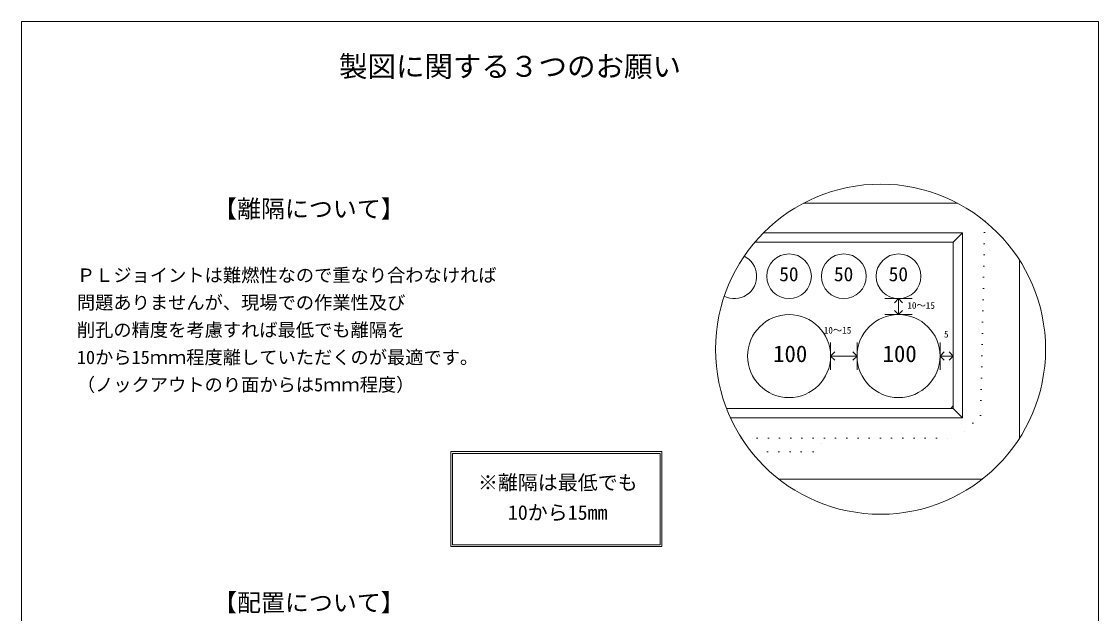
# Model space of a CAD drawing. Units: millimetres, scale not verified. Extents: x -4890 to 4890, y -2331 to 2331.
# Drawn here: x -4890 to -1830, y 650 to 2331 of the extents above; entities that cross this region are included whole.
import ezdxf
from ezdxf.enums import TextEntityAlignment as Align

# ---------------------------------------------------------------- set-up
doc = ezdxf.new("R2010")
doc.units = ezdxf.units.MM
doc.header["$LTSCALE"] = 10
doc.linetypes.add('DASHED1', pattern=[1.8, 1.2, -0.6])
doc.linetypes.add('USER5', pattern=[3.185, 0.01, -3.175])
for name, color, linetype, lineweight in [('0-2_waku', 7, 'Continuous', 18), ('0-3_gaikei', 7, 'Continuous', 18), ('0-4_kakure', 7, 'DASHED1', 5), ('0-5_sunpou', 7, 'Continuous', 5), ('0-8_hole', 7, 'Continuous', 18), ('0-9_uchigawa', 6, 'Continuous', 18), ('0-E_文字１', 7, 'Continuous', 18)]:
    doc.layers.add(name, color=color, linetype=linetype, lineweight=lineweight)
doc.styles.add('ＭＳ ゴシック', font='')
doc.styles.get('ＭＳ ゴシック').set_extended_font_data('MS Gothic')

# ---------------------------------------------------------------- blocks, each defined once
blk = doc.blocks.new('_Open90')
at = {"layer": '0-5_sunpou'}
blk.add_line((0, 0), (-1, 0), dxfattribs=at)
blk.add_lwpolyline([(-0.5, 0.5), (0, 0), (-0.5, -0.5)], dxfattribs=at)

msp = doc.modelspace()

# ---------------------------------------------------------------- linework, layer by layer
at = {"layer": '0-2_waku'}
for p, q in [((-4890.06, 2331.26), (-1830.06, 2331.26)), ((-4890.06, 2331.26), (-1830.06, 2331.26)), ((-4890.06, 2331.26), (-4890.06, -1943.74)), ((-1830.06, 2331.26), (-1830.06, -1943.74))]:
    msp.add_line(p, q, dxfattribs=at)
at = {"layer": '0-3_gaikei'}
for p, q in [((-2230.19, 1814.97), (-2668.32, 1814.97)), ((-2053.97, 1148.23), (-2053.97, 1652.61)), ((-2737.86, 1030.89), (-2160.64, 1030.89))]:
    msp.add_line(p, q, dxfattribs=at)
at = {"layer": '0-4_kakure', "linetype": 'USER5', "lineweight": 18}
for p, q in [((-2844.09, 1147.53), (-2799.88, 1147.53)), ((-2799.88, 1147.53), (-2229.64, 1147.53)), ((-2799.88, 1147.53), (-2229.64, 1147.53)), ((-2770.14, 1108.65), (-2773.28, 1061.52)), ((-2770.14, 1108.65), (-2666.46, 1108.65))]:
    msp.add_line(p, q, dxfattribs=at)
for points in [[(-2152.98, 1763.83), (-2164.84, 1212.33), (-2229.64, 1147.53)], [(-2770.14, 1108.65), (-2640.54, 1108.65), (-2601.66, 1147.53)]]:
    msp.add_lwpolyline(points, dxfattribs=at)
at = {"layer": '0-5_sunpou', "color": 150, "lineweight": 18}
for p, q in [((-2437, 1544.11), (-2359.24, 1544.11)), ((-2437, 1498.75), (-2359.24, 1498.75)), ((-2591.23, 1419.69), (-2591.23, 1341.93)), ((-2516.06, 1419.69), (-2516.06, 1341.93)), ((-2280.08, 1419.69), (-2280.08, 1341.93)), ((-2242.6, 1419.69), (-2242.6, 1341.93)), ((-2591.23, 1380.81), (-2516.06, 1380.81)), ((-2280.08, 1380.81), (-2242.6, 1380.81)), ((-2242.6, 1239.16), (-2249.77, 1231.77))]:
    msp.add_line(p, q, dxfattribs=at)
msp.add_circle((-2449.25, 1400.42), 468.88, dxfattribs=at)
at = {"layer": '0-8_hole'}
for centre, radius in [((-2709.16, 1607.61), 63.5), ((-2553.64, 1607.61), 63.5), ((-2398.12, 1607.61), 63.5), ((-2709.16, 1380.81), 117.94), ((-2398.12, 1380.81), 117.94)]:
    msp.add_circle(centre, radius, dxfattribs=at)
msp.add_arc((-2864.68, 1607.61), 63.5, 243.19936, 63.78529, dxfattribs=at)
at = {"layer": '0-9_uchigawa'}
for p, q in [((-2782.03, 1730.73), (-2216.68, 1730.73)), ((-2216.68, 1205.85), (-2216.68, 1730.73)), ((-2805.89, 1704.81), (-2799.88, 1704.81)), ((-2242.6, 1231.77), (-2242.6, 1704.81)), ((-2886.75, 1231.77), (-2799.88, 1231.77)), ((-2799.88, 1231.77), (-2242.6, 1231.77)), ((-2216.68, 1205.85), (-2242.6, 1231.77)), ((-2875.86, 1205.85), (-2799.88, 1205.85)), ((-2799.88, 1205.85), (-2216.68, 1205.85)), ((-3670.52, 1109.52), (-3070.52, 1109.52)), ((-3670.52, 839.52), (-3670.52, 1109.52)), ((-3665.52, 1104.52), (-3075.52, 1104.52)), ((-3665.52, 844.52), (-3665.52, 1104.52)), ((-3075.52, 844.52), (-3075.52, 1104.52)), ((-3070.52, 839.52), (-3070.52, 1109.52)), ((-3670.52, 839.52), (-3070.52, 839.52)), ((-3665.52, 844.52), (-3075.52, 844.52))]:
    msp.add_line(p, q, dxfattribs=at)
msp.add_lwpolyline([(-2799.88, 1704.81), (-2242.6, 1704.81), (-2216.68, 1730.73)], dxfattribs=at)

# ---------------------------------------------------------------- block references
at = {"layer": '0-5_sunpou', "xscale": 23.328, "yscale": 23.328}
for p, rotation in [((-2398.12, 1544.11), 90), ((-2398.12, 1498.75), 270), ((-2591.23, 1380.81), 180), ((-2280.08, 1380.81), 180)]:
    msp.add_blockref('_Open90', p, dxfattribs=dict(at, rotation=rotation))
for p in [(-2516.06, 1380.81), (-2242.6, 1380.81)]:
    msp.add_blockref('_Open90', p, dxfattribs=at)

# ---------------------------------------------------------------- texts
at = {"layer": '0-E_文字１', "style": 'ＭＳ ゴシック'}
for s, height, p in [('製図に関する３つのお願い', 59.38, (-3988.11, 2156.47)), ('【離隔について】', 49.88, (-4345.71, 1759.37)), ('ＰＬジョイントは難燃性なので重なり合わなければ', 38.01, (-4732.83, 1580.25)), ('50', 40.38, (-2737.14, 1581.25)), ('50', 40.38, (-2581.62, 1581.25)), ('50', 40.38, (-2426.1, 1581.25)), ('問題ありませんが、現場での作業性及び', 38.01, (-4732.83, 1502.49)), ('10～15', 19, (-2373.06, 1509.43)), ('削孔の精度を考慮すれば最低でも離隔を', 38.01, (-4732.83, 1424.73)), ('10～15', 19, (-2610.59, 1438.93)), ('5', 19, (-2268.92, 1427.9)), ('100', 47.51, (-2754.45, 1349.48)), ('100', 47.51, (-2443.41, 1349.48)), ('10から15ｍｍ程度離していただくのが最適です。', 38.01, (-4732.83, 1346.97)), ('（ノックアウトのり面からは5ｍｍ程度）', 38.01, (-4732.83, 1269.21)), ('※離隔は最低でも', 41.57, (-3593.17, 988.26)), ('\u3000 10から15mm', 41.57, (-3593.17, 903.21)), ('【配置について】', 49.88, (-4345.71, 640.52))]:
    msp.add_text(s, height=height, dxfattribs=at).set_placement(p, align=Align.BOTTOM_LEFT)

doc.saveas('drawing.dxf')
